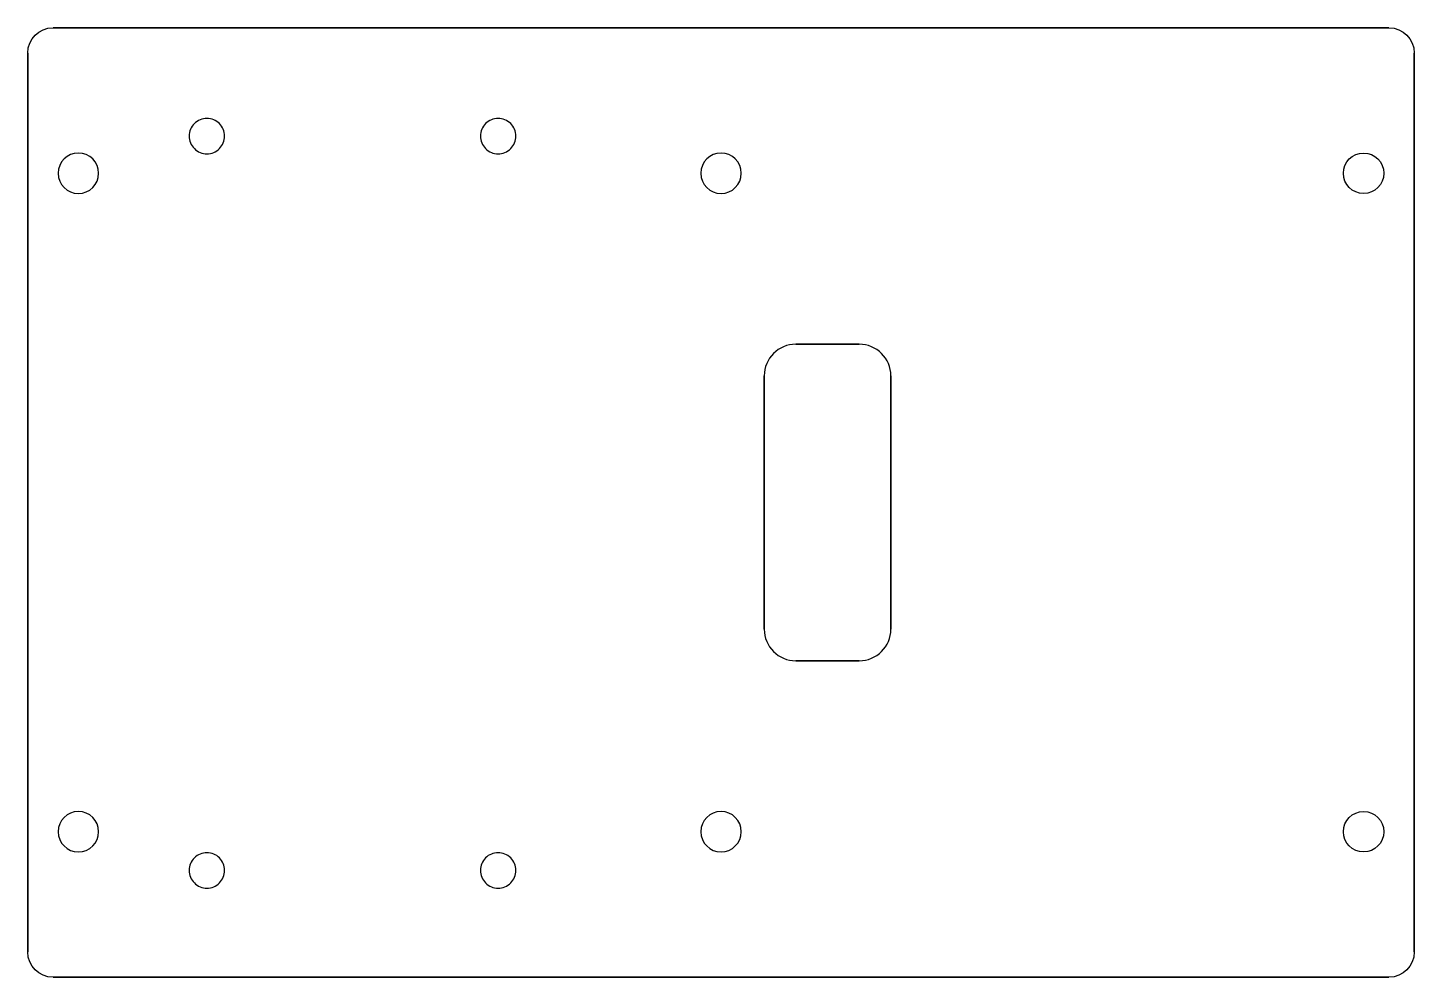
# Model space of a CAD drawing. Extents: x 90 to 629, y 114 to 572.
# Drawn here: x 90.1 to 400.4, y 359.4 to 572 of the extents above; entities that cross this region are included whole.
import ezdxf

# ---------------------------------------------------------------- set-up
doc = ezdxf.new("R2010")
doc.units = 0
doc.layers.add('Layer_1', color=7, linetype='CONTINUOUS')

msp = doc.modelspace()

# ---------------------------------------------------------------- linework, layer by layer
at = {"layer": 'Layer_1', "color": 7}
for points in [[(95.722912, 572.021919), (394.774896, 572.021919)], [(90.053624, 365.092767), (90.053624, 566.352631)], [(400.444184, 566.352631), (400.444184, 365.092767)], [(130.161592, 551.728935), (130.161592, 551.728935)], [(195.358472, 551.728935), (195.358472, 551.728935)], [(96.856776, 539.423535), (96.856776, 539.423535)], [(240.714768, 539.423535), (240.714768, 539.423535)], [(393.641336, 539.423535), (393.641336, 539.423535)], [(276.183336, 501.155863), (262.010104, 501.155863)], [(276.183336, 501.155863), (276.183336, 501.155863)], [(254.923488, 494.069247), (254.923488, 437.376335)], [(283.269952, 437.376335), (283.269952, 494.069247)], [(262.010104, 430.289719), (276.183336, 430.289719)], [(96.856776, 392.021951), (96.856776, 392.021951)], [(240.714768, 392.021951), (240.714768, 392.021951)], [(393.641336, 392.021951), (393.641336, 392.021951)], [(130.161592, 387.319495), (130.161592, 387.319495)], [(195.358472, 387.319495), (195.358472, 387.319495)], [(394.774896, 359.423479), (95.722912, 359.423479)]]:
    msp.add_lwpolyline(points, close=True, dxfattribs=at)
for points in [[(90.053624, 566.352631), (90.053624, 569.493415), (92.58212, 572.021919), (95.722912, 572.021919)], [(394.774896, 572.021919), (397.91568, 572.021919), (400.444184, 569.493415), (400.444184, 566.352631)], [(127.355436, 550.566587), (126.611197, 549.822348), (126.193088, 548.812943), (126.193088, 547.760431)], [(130.161592, 551.728935), (129.109079, 551.728935), (128.099675, 551.310826), (127.355436, 550.566587)], [(132.967748, 550.566587), (132.223509, 551.310826), (131.214105, 551.728935), (130.161592, 551.728935)], [(134.130096, 547.760431), (134.130096, 548.812943), (133.711987, 549.822348), (132.967748, 550.566587)], [(192.552316, 550.566587), (191.808077, 549.822348), (191.389968, 548.812943), (191.389968, 547.760431)], [(195.358472, 551.728935), (194.305959, 551.728935), (193.296555, 551.310826), (192.552316, 550.566587)], [(198.164628, 550.566587), (197.420389, 551.310826), (196.410985, 551.728935), (195.358472, 551.728935)], [(199.326976, 547.760431), (199.326976, 548.812943), (198.908867, 549.822348), (198.164628, 550.566587)], [(126.193088, 547.760431), (126.193088, 546.707918), (126.611197, 545.698513), (127.355436, 544.954274)], [(132.967748, 544.954274), (133.711987, 545.698513), (134.130096, 546.707918), (134.130096, 547.760431)], [(191.389968, 547.760431), (191.389968, 546.707918), (191.808077, 545.698513), (192.552316, 544.954274)], [(198.164628, 544.954274), (198.908867, 545.698513), (199.326976, 546.707918), (199.326976, 547.760431)], [(101.392216, 543.958975), (98.88736, 543.958975), (96.856776, 541.928391), (96.856776, 539.423535)], [(105.927648, 539.423535), (105.927648, 541.928391), (103.897072, 543.958975), (101.392216, 543.958975)], [(127.355436, 544.954274), (128.099675, 544.210036), (129.109079, 543.791927), (130.161592, 543.791927)], [(130.161592, 543.791927), (131.214105, 543.791927), (132.223509, 544.210036), (132.967748, 544.954274)], [(192.552316, 544.954274), (193.296555, 544.210036), (194.305959, 543.791927), (195.358472, 543.791927)], [(195.358472, 543.791927), (196.410985, 543.791927), (197.420389, 544.210036), (198.164628, 544.954274)], [(245.2502, 543.958975), (242.745344, 543.958975), (240.714768, 541.928391), (240.714768, 539.423535)], [(249.785632, 539.423535), (249.785632, 541.928391), (247.755056, 543.958975), (245.2502, 543.958975)], [(384.570472, 539.423535), (384.570472, 541.928391), (386.601048, 543.958975), (389.105904, 543.958975)], [(389.105904, 543.958975), (391.61076, 543.958975), (393.641336, 541.928391), (393.641336, 539.423535)], [(96.856776, 539.423535), (96.856776, 536.918679), (98.88736, 534.888103), (101.392216, 534.888103)], [(101.392216, 534.888103), (103.897064, 534.888103), (105.927648, 536.918687), (105.927648, 539.423535)], [(240.714768, 539.423535), (240.714768, 536.918687), (242.745352, 534.888103), (245.2502, 534.888103)], [(245.2502, 534.888103), (247.755048, 534.888103), (249.785632, 536.918687), (249.785632, 539.423535)], [(389.105904, 534.888103), (386.601056, 534.888103), (384.570472, 536.918687), (384.570472, 539.423535)], [(393.641336, 539.423535), (393.641336, 536.918687), (391.610752, 534.888103), (389.105904, 534.888103)], [(262.010104, 501.155863), (258.08412, 501.155863), (254.923488, 497.995231), (254.923488, 494.069247)], [(283.269952, 494.069247), (283.269952, 497.995231), (280.10932, 501.155863), (276.183336, 501.155863)], [(254.923488, 437.376335), (254.923488, 433.450351), (258.08412, 430.289719), (262.010104, 430.289719)], [(276.183336, 430.289719), (280.10932, 430.289719), (283.269952, 433.450351), (283.269952, 437.376335)], [(101.392216, 396.557383), (98.88736, 396.557383), (96.856776, 394.526807), (96.856776, 392.021951)], [(105.927648, 392.021951), (105.927648, 394.526799), (103.897064, 396.557383), (101.392216, 396.557383)], [(245.2502, 396.557383), (242.745352, 396.557383), (240.714768, 394.526799), (240.714768, 392.021951)], [(249.785632, 392.021951), (249.785632, 394.526799), (247.755048, 396.557383), (245.2502, 396.557383)], [(384.570472, 392.021951), (384.570472, 394.526799), (386.601056, 396.557383), (389.105904, 396.557383)], [(389.105904, 396.557383), (391.610752, 396.557383), (393.641336, 394.526799), (393.641336, 392.021951)], [(96.856776, 392.021951), (96.856776, 389.517095), (98.88736, 387.486519), (101.392216, 387.486519)], [(101.392216, 387.486519), (103.897064, 387.486519), (105.927648, 389.517103), (105.927648, 392.021951)], [(240.714768, 392.021951), (240.714768, 389.517103), (242.745352, 387.486519), (245.2502, 387.486519)], [(245.2502, 387.486519), (247.755048, 387.486519), (249.785632, 389.517103), (249.785632, 392.021951)], [(389.105904, 387.486519), (386.601056, 387.486519), (384.570472, 389.517103), (384.570472, 392.021951)], [(393.641336, 392.021951), (393.641336, 389.517103), (391.610752, 387.486519), (389.105904, 387.486519)], [(127.355436, 386.157147), (126.611197, 385.412908), (126.193088, 384.403503), (126.193088, 383.350991)], [(130.161592, 387.319495), (129.109079, 387.319495), (128.099675, 386.901386), (127.355436, 386.157147)], [(132.967748, 386.157147), (132.223509, 386.901386), (131.214105, 387.319495), (130.161592, 387.319495)], [(134.130096, 383.350991), (134.130096, 384.403503), (133.711987, 385.412908), (132.967748, 386.157147)], [(192.552316, 386.157147), (191.808077, 385.412908), (191.389968, 384.403503), (191.389968, 383.350991)], [(195.358472, 387.319495), (194.305959, 387.319495), (193.296555, 386.901386), (192.552316, 386.157147)], [(198.164628, 386.157147), (197.420389, 386.901386), (196.410985, 387.319495), (195.358472, 387.319495)], [(199.326976, 383.350991), (199.326976, 384.403503), (198.908867, 385.412908), (198.164628, 386.157147)], [(126.193088, 383.350991), (126.193088, 382.298478), (126.611197, 381.289073), (127.355436, 380.544834)], [(132.967748, 380.544834), (133.711987, 381.289073), (134.130096, 382.298478), (134.130096, 383.350991)], [(191.389968, 383.350991), (191.389968, 382.298478), (191.808077, 381.289073), (192.552316, 380.544834)], [(198.164628, 380.544834), (198.908867, 381.289073), (199.326976, 382.298478), (199.326976, 383.350991)], [(127.355436, 380.544834), (128.099675, 379.800596), (129.109079, 379.382487), (130.161592, 379.382487)], [(130.161592, 379.382487), (131.214105, 379.382487), (132.223509, 379.800596), (132.967748, 380.544834)], [(192.552316, 380.544834), (193.296555, 379.800596), (194.305959, 379.382487), (195.358472, 379.382487)], [(195.358472, 379.382487), (196.410985, 379.382487), (197.420389, 379.800596), (198.164628, 380.544834)], [(95.722912, 359.423479), (92.58212, 359.423479), (90.053624, 361.951983), (90.053624, 365.092767)], [(400.444184, 365.092767), (400.444184, 361.951983), (397.91568, 359.423479), (394.774896, 359.423479)]]:
    msp.add_open_spline(points, degree=3, dxfattribs=at)

doc.saveas('drawing.dxf')
